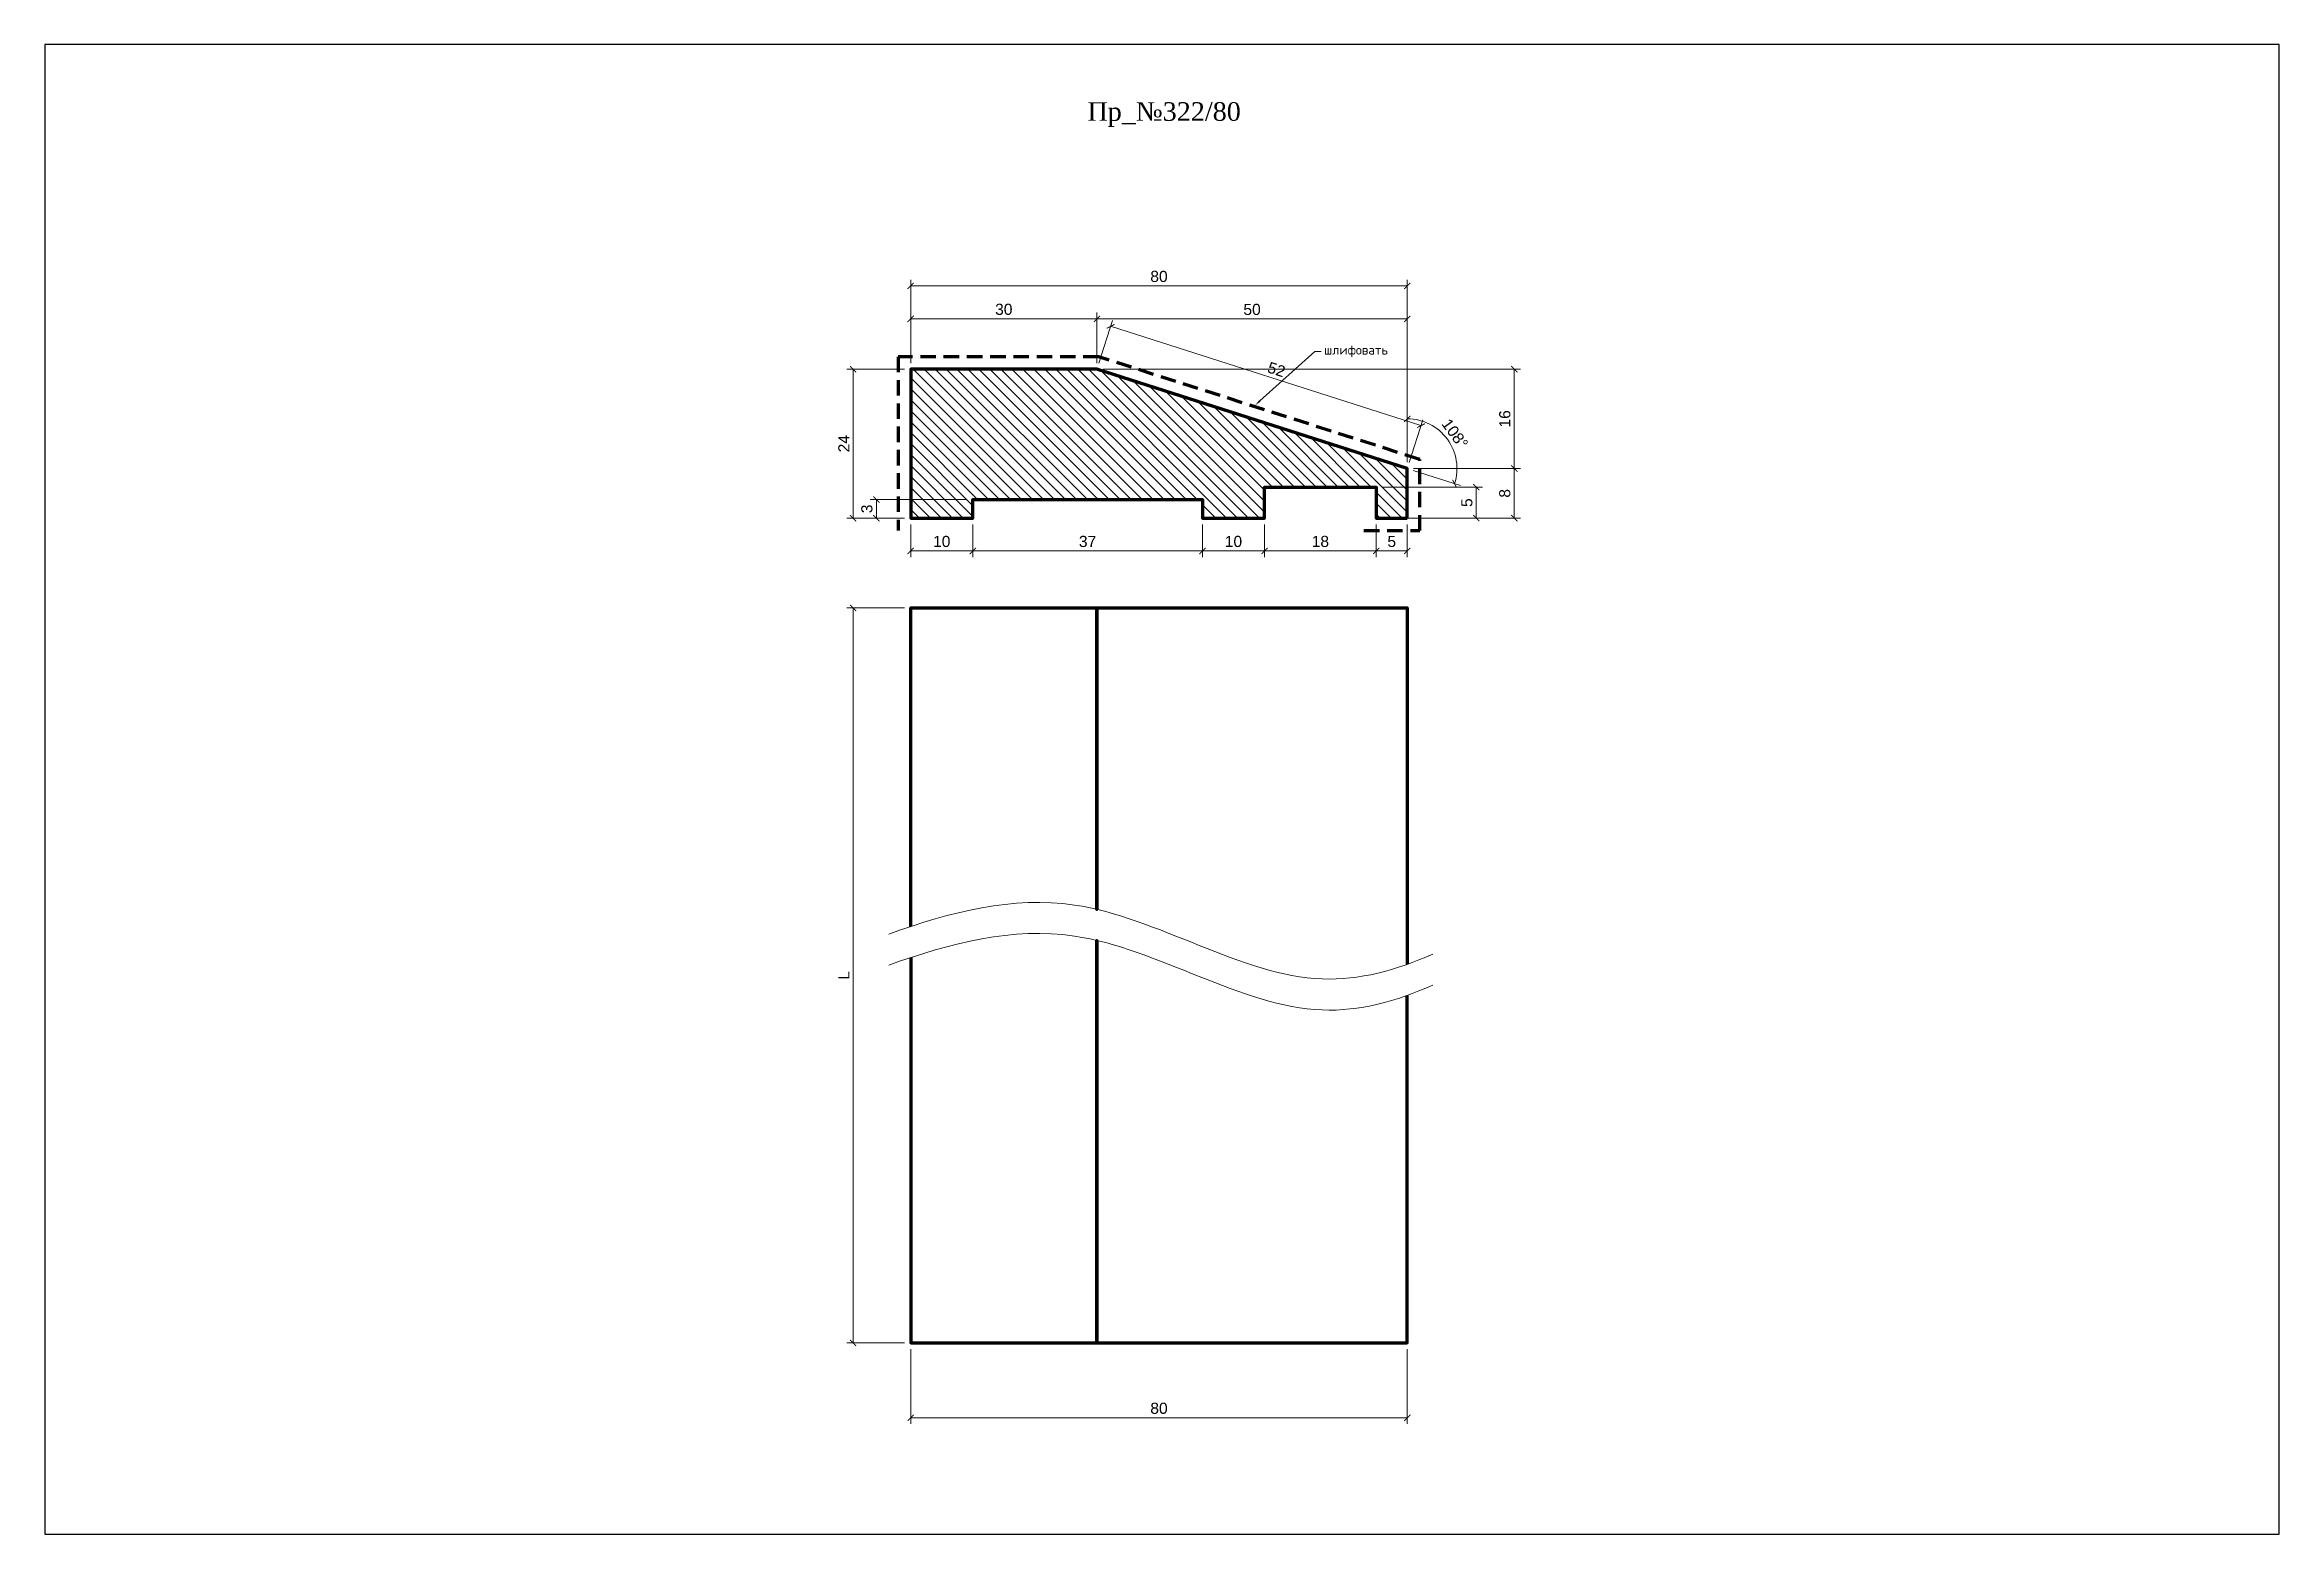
# Model space of a CAD drawing. Header units: millimetres. Extents: x -16 to 344, y -6754 to -6514.
import ezdxf
from ezdxf import colors
from ezdxf.entities.mleader import LeaderData, LeaderLine
from ezdxf.math import Vec2, Vec3

# ---------------------------------------------------------------- set-up
doc = ezdxf.new("R2010")
doc.units = ezdxf.units.MM
doc.linetypes.add('HIDDEN', pattern=[0.375, 0.25, -0.125])
doc.layers.add('Outside panel', color=7, linetype='Continuous', lineweight=18, true_color=0x7f5e57)
for name, color, linetype, lineweight in [('линия 15', 7, 'Continuous', 15), ('линия 50', 1, 'Continuous', 100), ('служебный слой РАЗМЕРЫ', 7, 'Continuous', 9), ('служебный слой ШТРИХОВКА', 4, 'Continuous', 5)]:
    doc.layers.add(name, color=color, linetype=linetype, lineweight=lineweight)
doc.layers.add('размеры в модели', color=7, linetype='Continuous')
doc.styles.add('ELECT', font='times.ttf')
doc.styles.get("Standard").update_dxf_attribs({"font": 'arial.ttf'})
doc.styles.add('ЕСКД профили текст', font='isocpeur.ttf')
doc.dimstyles.new('M_1', dxfattribs={"dimtxt": 1.8, "dimasz": 1, "dimexe": 1, "dimexo": 1, "dimgap": 0.6, "dimtad": 1, "dimdec": 0, "dimdsep": 46, "dimtxsty": 'Standard', "dimblk": 'ARCHTICK', "dimcen": -5, "dimclrd": 7, "dimclre": 7, "dimclrt": 7, "dimadec": 0, "dimazin": 0, "dimtfac": 1, "dimtdec": 0, "dimtmove": 0, "dimatfit": 3, "dimfxl": 1, "dimtolj": 1, "dimtzin": 0, "dimlwd": 5, "dimlwe": 5, "dimarcsym": 0})

# ---------------------------------------------------------------- blocks, each defined once
blk = doc.blocks.new('_ArchTick')
at = {"color": 0, "linetype": 'ByBlock', "const_width": 0.15}
blk.add_lwpolyline([(-0.5, -0.5), (0.5, 0.5)], dxfattribs=at)
blk = doc.blocks.new('*D18')
at = {"layer": 'Defpoints', "color": 0, "ltscale": 1000, "transparency": 16777216}
for p in [(153.77, -6566.69), (205.98, -6575.78), (203.77, -6582.69)]:
    blk.add_point(p, dxfattribs=at)
at = {"layer": 'линия 15', "color": 7, "lineweight": 5, "ltscale": 1000, "transparency": 16777216}
for p, q in [((154.07, -6565.73), (156.28, -6558.83)), ((155.98, -6559.78), (205.98, -6575.78)), ((204.07, -6581.73), (206.28, -6574.83))]:
    blk.add_line(p, q, dxfattribs=at)
for p, rotation in [((155.98, -6559.78), 162.255328374943), ((205.98, -6575.78), 342.255328374943)]:
    blk.add_blockref('_ArchTick', p, dxfattribs=dict(at, rotation=rotation))
at = {"layer": 'линия 15', "color": 7, "ltscale": 1000, "transparency": 16777216, "insert": (182.7, -6566.74), "char_height": 1.8, "attachment_point": 5, "rotation": 342.2553}
blk.add_mtext('\\A1;52', dxfattribs=at)
blk = doc.blocks.new('*D17')
at = {"layer": 'Defpoints', "color": 0, "ltscale": 1000, "transparency": 16777216}
for p in [(153.77, -6566.69), (211.36, -6580.19), (203.77, -6582.69), (203.77, -6582.69), (203.77, -6590.69)]:
    blk.add_point(p, dxfattribs=at)
at = {"layer": 'размеры в модели', "color": 7, "lineweight": 5, "ltscale": 1000, "transparency": 16777216}
for p, q in [((203.77, -6581.69), (203.77, -6573.69)), ((204.72, -6582.99), (212.33, -6585.43))]:
    blk.add_line(p, q, dxfattribs=at)
blk.add_arc((203.77, -6582.69), 8, 342.2553, 90, dxfattribs=at)
for p, rotation in [((203.77, -6574.69), 180.0000000000029), ((211.38, -6585.12), 252.2553283749436)]:
    blk.add_blockref('_ArchTick', p, dxfattribs=dict(at, rotation=rotation))
at = {"layer": 'размеры в модели', "color": 7, "ltscale": 1000, "transparency": 16777216, "insert": (211.45, -6577.08), "char_height": 1.8, "attachment_point": 5, "rotation": 306.1277}
blk.add_mtext('\\A1;108°', dxfattribs=at)
blk = doc.blocks.new('*D16')
at = {"layer": 'Defpoints', "color": 0, "ltscale": 1000, "transparency": 16777216}
for p in [(203.77, -6582.69), (203.77, -6590.69), (221.01, -6590.69)]:
    blk.add_point(p, dxfattribs=at)
at = {"layer": 'размеры в модели', "color": 7, "lineweight": 5, "ltscale": 1000, "transparency": 16777216}
for p, q in [((204.77, -6582.69), (222.01, -6582.69)), ((221.01, -6582.69), (221.01, -6590.69)), ((204.77, -6590.69), (222.01, -6590.69))]:
    blk.add_line(p, q, dxfattribs=at)
for p, rotation in [((221.01, -6582.69), 90), ((221.01, -6590.69), 270)]:
    blk.add_blockref('_ArchTick', p, dxfattribs=dict(at, rotation=rotation))
at = {"layer": 'размеры в модели', "color": 7, "ltscale": 1000, "transparency": 16777216, "insert": (219.49, -6586.69), "char_height": 1.8, "attachment_point": 5, "rotation": 90}
blk.add_mtext('\\A1;8', dxfattribs=at)
blk = doc.blocks.new('*D15')
at = {"layer": 'Defpoints', "color": 0, "ltscale": 1000, "transparency": 16777216}
for p in [(153.77, -6566.69), (203.77, -6582.69), (221.01, -6582.69)]:
    blk.add_point(p, dxfattribs=at)
at = {"layer": 'размеры в модели', "color": 7, "lineweight": 5, "ltscale": 1000, "transparency": 16777216}
for p, q in [((154.77, -6566.69), (222.01, -6566.69)), ((221.01, -6566.69), (221.01, -6582.69)), ((204.77, -6582.69), (222.01, -6582.69))]:
    blk.add_line(p, q, dxfattribs=at)
for p, rotation in [((221.01, -6566.69), 90), ((221.01, -6582.69), 270)]:
    blk.add_blockref('_ArchTick', p, dxfattribs=dict(at, rotation=rotation))
at = {"layer": 'размеры в модели', "color": 7, "ltscale": 1000, "transparency": 16777216, "insert": (219.49, -6574.69), "char_height": 1.8, "attachment_point": 5, "rotation": 90}
blk.add_mtext('\\A1;16', dxfattribs=at)
blk = doc.blocks.new('*D13')
at = {"layer": 'Defpoints', "color": 0, "ltscale": 1000, "transparency": 16777216}
for p in [(153.77, -6558.57), (123.77, -6566.69), (153.77, -6566.69)]:
    blk.add_point(p, dxfattribs=at)
at = {"layer": 'размеры в модели', "color": 7, "lineweight": 5, "ltscale": 1000, "transparency": 16777216}
for p, q in [((123.77, -6565.69), (123.77, -6557.57)), ((123.77, -6558.57), (153.77, -6558.57)), ((153.77, -6565.69), (153.77, -6557.57))]:
    blk.add_line(p, q, dxfattribs=at)
at = {"layer": 'размеры в модели', "color": 7, "lineweight": 5, "ltscale": 1000, "transparency": 16777216, "rotation": 180}
blk.add_blockref('_ArchTick', (123.77, -6558.57), dxfattribs=at)
at = {"layer": 'размеры в модели', "color": 7, "lineweight": 5, "ltscale": 1000, "transparency": 16777216}
blk.add_blockref('_ArchTick', (153.77, -6558.57), dxfattribs=at)
at = {"layer": 'размеры в модели', "color": 7, "ltscale": 1000, "transparency": 16777216, "insert": (138.77, -6557.05), "char_height": 1.8, "attachment_point": 5}
blk.add_mtext('\\A1;30', dxfattribs=at)
blk = doc.blocks.new('*D12')
at = {"layer": 'Defpoints', "color": 0, "ltscale": 1000, "transparency": 16777216}
for p in [(133.77, -6587.69), (118.24, -6590.69), (123.77, -6590.69)]:
    blk.add_point(p, dxfattribs=at)
at = {"layer": 'размеры в модели', "color": 7, "lineweight": 5, "ltscale": 1000, "transparency": 16777216}
for p, q in [((132.77, -6587.69), (117.24, -6587.69)), ((118.24, -6587.69), (118.24, -6590.69)), ((122.77, -6590.69), (117.24, -6590.69))]:
    blk.add_line(p, q, dxfattribs=at)
for p, rotation in [((118.24, -6587.69), 90), ((118.24, -6590.69), 270)]:
    blk.add_blockref('_ArchTick', p, dxfattribs=dict(at, rotation=rotation))
at = {"layer": 'размеры в модели', "color": 7, "ltscale": 1000, "transparency": 16777216, "insert": (116.72, -6589.19), "char_height": 1.8, "attachment_point": 5, "rotation": 90}
blk.add_mtext('\\A1;3', dxfattribs=at)
blk = doc.blocks.new('*D11')
at = {"layer": 'Defpoints', "color": 0, "ltscale": 1000, "transparency": 16777216}
for p in [(170.77, -6590.69), (180.77, -6590.69), (180.77, -6595.97)]:
    blk.add_point(p, dxfattribs=at)
at = {"layer": 'размеры в модели', "color": 7, "lineweight": 5, "ltscale": 1000, "transparency": 16777216}
for p, q in [((170.77, -6591.69), (170.77, -6596.97)), ((180.77, -6591.69), (180.77, -6596.97)), ((170.77, -6595.97), (180.77, -6595.97))]:
    blk.add_line(p, q, dxfattribs=at)
at = {"layer": 'размеры в модели', "color": 7, "lineweight": 5, "ltscale": 1000, "transparency": 16777216, "rotation": 180}
blk.add_blockref('_ArchTick', (170.77, -6595.97), dxfattribs=at)
at = {"layer": 'размеры в модели', "color": 7, "lineweight": 5, "ltscale": 1000, "transparency": 16777216}
blk.add_blockref('_ArchTick', (180.77, -6595.97), dxfattribs=at)
at = {"layer": 'размеры в модели', "color": 7, "ltscale": 1000, "transparency": 16777216, "insert": (175.77, -6594.45), "char_height": 1.8, "attachment_point": 5}
blk.add_mtext('\\A1;10', dxfattribs=at)
blk = doc.blocks.new('*D10')
at = {"layer": 'Defpoints', "color": 0, "ltscale": 1000, "transparency": 16777216}
for p in [(123.77, -6590.69), (133.77, -6590.69), (123.77, -6595.97)]:
    blk.add_point(p, dxfattribs=at)
at = {"layer": 'размеры в модели', "color": 7, "lineweight": 5, "ltscale": 1000, "transparency": 16777216}
for p, q in [((123.77, -6591.69), (123.77, -6596.97)), ((133.77, -6591.69), (133.77, -6596.97)), ((133.77, -6595.97), (123.77, -6595.97))]:
    blk.add_line(p, q, dxfattribs=at)
at = {"layer": 'размеры в модели', "color": 7, "lineweight": 5, "ltscale": 1000, "transparency": 16777216, "rotation": 180}
blk.add_blockref('_ArchTick', (123.77, -6595.97), dxfattribs=at)
at = {"layer": 'размеры в модели', "color": 7, "lineweight": 5, "ltscale": 1000, "transparency": 16777216}
blk.add_blockref('_ArchTick', (133.77, -6595.97), dxfattribs=at)
at = {"layer": 'размеры в модели', "color": 7, "ltscale": 1000, "transparency": 16777216, "insert": (128.77, -6594.45), "char_height": 1.8, "attachment_point": 5}
blk.add_mtext('\\A1;10', dxfattribs=at)
blk = doc.blocks.new('*D9')
at = {"layer": 'Defpoints', "color": 0, "ltscale": 1000, "transparency": 16777216}
for p in [(198.77, -6585.69), (198.77, -6590.69), (214.88, -6590.69)]:
    blk.add_point(p, dxfattribs=at)
at = {"layer": 'размеры в модели', "color": 7, "lineweight": 5, "ltscale": 1000, "transparency": 16777216}
for p, q in [((199.77, -6585.69), (215.88, -6585.69)), ((214.88, -6585.69), (214.88, -6590.69)), ((199.77, -6590.69), (215.88, -6590.69))]:
    blk.add_line(p, q, dxfattribs=at)
for p, rotation in [((214.88, -6585.69), 90), ((214.88, -6590.69), 270)]:
    blk.add_blockref('_ArchTick', p, dxfattribs=dict(at, rotation=rotation))
at = {"layer": 'размеры в модели', "color": 7, "ltscale": 1000, "transparency": 16777216, "insert": (213.37, -6588.19), "char_height": 1.8, "attachment_point": 5, "rotation": 90}
blk.add_mtext('\\A1;5', dxfattribs=at)
blk = doc.blocks.new('*D8')
at = {"layer": 'Defpoints', "color": 0, "ltscale": 1000, "transparency": 16777216}
for p in [(198.77, -6590.69), (203.77, -6590.69), (198.77, -6595.97)]:
    blk.add_point(p, dxfattribs=at)
at = {"layer": 'размеры в модели', "color": 7, "lineweight": 5, "ltscale": 1000, "transparency": 16777216}
for p, q in [((198.77, -6591.69), (198.77, -6596.97)), ((203.77, -6591.69), (203.77, -6596.97)), ((203.77, -6595.97), (198.77, -6595.97))]:
    blk.add_line(p, q, dxfattribs=at)
at = {"layer": 'размеры в модели', "color": 7, "lineweight": 5, "ltscale": 1000, "transparency": 16777216, "rotation": 180}
blk.add_blockref('_ArchTick', (198.77, -6595.97), dxfattribs=at)
at = {"layer": 'размеры в модели', "color": 7, "lineweight": 5, "ltscale": 1000, "transparency": 16777216}
blk.add_blockref('_ArchTick', (203.77, -6595.97), dxfattribs=at)
at = {"layer": 'размеры в модели', "color": 7, "ltscale": 1000, "transparency": 16777216, "insert": (201.27, -6594.45), "char_height": 1.8, "attachment_point": 5}
blk.add_mtext('\\A1;5', dxfattribs=at)
blk = doc.blocks.new('*D7')
at = {"layer": 'Defpoints', "color": 0, "ltscale": 1000, "transparency": 16777216}
for p in [(203.77, -6553.27), (123.77, -6566.69), (203.77, -6582.69)]:
    blk.add_point(p, dxfattribs=at)
at = {"layer": 'размеры в модели', "color": 7, "lineweight": 5, "ltscale": 1000, "transparency": 16777216}
for p, q in [((123.77, -6565.69), (123.77, -6552.27)), ((123.77, -6553.27), (203.77, -6553.27)), ((203.77, -6581.69), (203.77, -6552.27))]:
    blk.add_line(p, q, dxfattribs=at)
at = {"layer": 'размеры в модели', "color": 7, "lineweight": 5, "ltscale": 1000, "transparency": 16777216, "rotation": 180}
blk.add_blockref('_ArchTick', (123.77, -6553.27), dxfattribs=at)
at = {"layer": 'размеры в модели', "color": 7, "lineweight": 5, "ltscale": 1000, "transparency": 16777216}
blk.add_blockref('_ArchTick', (203.77, -6553.27), dxfattribs=at)
at = {"layer": 'размеры в модели', "color": 7, "ltscale": 1000, "transparency": 16777216, "insert": (163.77, -6551.75), "char_height": 1.8, "attachment_point": 5}
blk.add_mtext('\\A1;80', dxfattribs=at)
blk = doc.blocks.new('*D6')
at = {"layer": 'Defpoints', "color": 0, "ltscale": 1000, "transparency": 16777216}
for p in [(133.77, -6590.69), (170.77, -6590.69), (170.77, -6595.97)]:
    blk.add_point(p, dxfattribs=at)
at = {"layer": 'размеры в модели', "color": 7, "lineweight": 5, "ltscale": 1000, "transparency": 16777216}
for p, q in [((133.77, -6591.69), (133.77, -6596.97)), ((170.77, -6591.69), (170.77, -6596.97)), ((133.77, -6595.97), (170.77, -6595.97))]:
    blk.add_line(p, q, dxfattribs=at)
at = {"layer": 'размеры в модели', "color": 7, "lineweight": 5, "ltscale": 1000, "transparency": 16777216, "rotation": 180}
blk.add_blockref('_ArchTick', (133.77, -6595.97), dxfattribs=at)
at = {"layer": 'размеры в модели', "color": 7, "lineweight": 5, "ltscale": 1000, "transparency": 16777216}
blk.add_blockref('_ArchTick', (170.77, -6595.97), dxfattribs=at)
at = {"layer": 'размеры в модели', "color": 7, "ltscale": 1000, "transparency": 16777216, "insert": (152.27, -6594.45), "char_height": 1.8, "attachment_point": 5}
blk.add_mtext('\\A1;37', dxfattribs=at)
blk = doc.blocks.new('*D4')
at = {"layer": 'Defpoints', "color": 0, "ltscale": 1000, "transparency": 16777216}
for p in [(180.77, -6590.69), (198.77, -6590.69), (198.77, -6595.97)]:
    blk.add_point(p, dxfattribs=at)
at = {"layer": 'размеры в модели', "color": 7, "lineweight": 5, "ltscale": 1000, "transparency": 16777216}
for p, q in [((180.77, -6591.69), (180.77, -6596.97)), ((198.77, -6591.69), (198.77, -6596.97)), ((180.77, -6595.97), (198.77, -6595.97))]:
    blk.add_line(p, q, dxfattribs=at)
at = {"layer": 'размеры в модели', "color": 7, "lineweight": 5, "ltscale": 1000, "transparency": 16777216, "rotation": 180}
blk.add_blockref('_ArchTick', (180.77, -6595.97), dxfattribs=at)
at = {"layer": 'размеры в модели', "color": 7, "lineweight": 5, "ltscale": 1000, "transparency": 16777216}
blk.add_blockref('_ArchTick', (198.77, -6595.97), dxfattribs=at)
at = {"layer": 'размеры в модели', "color": 7, "ltscale": 1000, "transparency": 16777216, "insert": (189.77, -6594.45), "char_height": 1.8, "attachment_point": 5}
blk.add_mtext('\\A1;18', dxfattribs=at)
blk = doc.blocks.new('*D3')
at = {"layer": 'Defpoints', "color": 0, "ltscale": 1000, "transparency": 16777216}
for p in [(123.77, -6723.56), (203.77, -6723.56), (203.77, -6735.63)]:
    blk.add_point(p, dxfattribs=at)
at = {"layer": 'размеры в модели', "color": 7, "lineweight": 5, "ltscale": 1000, "transparency": 16777216}
for p, q in [((123.77, -6724.56), (123.77, -6736.63)), ((203.77, -6724.56), (203.77, -6736.63)), ((123.77, -6735.63), (203.77, -6735.63))]:
    blk.add_line(p, q, dxfattribs=at)
at = {"layer": 'размеры в модели', "color": 7, "lineweight": 5, "ltscale": 1000, "transparency": 16777216, "rotation": 180}
blk.add_blockref('_ArchTick', (123.77, -6735.63), dxfattribs=at)
at = {"layer": 'размеры в модели', "color": 7, "lineweight": 5, "ltscale": 1000, "transparency": 16777216}
blk.add_blockref('_ArchTick', (203.77, -6735.63), dxfattribs=at)
at = {"layer": 'размеры в модели', "color": 7, "ltscale": 1000, "transparency": 16777216, "insert": (163.77, -6734.11), "char_height": 1.8, "attachment_point": 5}
blk.add_mtext('\\A1;80', dxfattribs=at)
blk = doc.blocks.new('*D2')
at = {"layer": 'Defpoints', "color": 0, "ltscale": 1000, "transparency": 16777216}
for p in [(123.77, -6605.15), (114.5, -6723.56), (123.77, -6723.56)]:
    blk.add_point(p, dxfattribs=at)
at = {"layer": 'размеры в модели', "color": 7, "lineweight": 5, "ltscale": 1000, "transparency": 16777216}
for p, q in [((122.77, -6605.15), (113.5, -6605.15)), ((114.5, -6605.15), (114.5, -6723.56)), ((122.77, -6723.56), (113.5, -6723.56))]:
    blk.add_line(p, q, dxfattribs=at)
for p, rotation in [((114.5, -6605.15), 90), ((114.5, -6723.56), 270)]:
    blk.add_blockref('_ArchTick', p, dxfattribs=dict(at, rotation=rotation))
at = {"layer": 'размеры в модели', "color": 7, "ltscale": 1000, "transparency": 16777216, "insert": (113, -6664.35), "char_height": 1.8, "attachment_point": 5, "rotation": 90}
blk.add_mtext('\\A1;L', dxfattribs=at)

msp = doc.modelspace()

# ---------------------------------------------------------------- hatches: boundary and pattern name
at = {"layer": 'Outside panel', "ltscale": 1000}
h = msp.add_hatch(dxfattribs=at)
h.set_pattern_fill('ANSI31', color=256, scale=10, angle=90)
h.set_pattern_definition([(135, (-310253.4082, 87802.1266), (-0.8838834765, -0.8838834765), [])])
h.paths.add_polyline_path([(203.77, -6590.69), (203.77, -6582.69), (153.77, -6566.69), (123.77, -6566.69), (123.77, -6590.69), (133.77, -6590.69), (133.77, -6587.69), (170.77, -6587.69), (170.77, -6590.69), (180.77, -6590.69), (180.77, -6585.69), (198.77, -6585.69), (198.77, -6590.69)])

# ---------------------------------------------------------------- linework, layer by layer
at = {"color": 6, "ltscale": 1000}
msp.add_lwpolyline([(-15.74, -6754.4), (344.26, -6754.4), (344.26, -6514.4), (-15.74, -6514.4)], close=True, dxfattribs=at)
at = {"layer": 'линия 50', "color": 1, "linetype": 'HIDDEN', "ltscale": 10, "true_color": 0xff0909}
msp.add_lwpolyline([(196.77, -6592.69), (205.77, -6592.69), (205.77, -6581.23), (154.08, -6564.69), (121.77, -6564.69), (121.77, -6592.69)], dxfattribs=at)
at = {"layer": 'линия 50', "color": 7}
for points in [[(203.77, -6590.69), (203.77, -6582.69), (153.77, -6566.69), (123.77, -6566.69), (123.77, -6590.69), (133.77, -6590.69), (133.77, -6587.69), (170.77, -6587.69), (170.77, -6590.69), (180.77, -6590.69), (180.77, -6585.69), (198.77, -6585.69), (198.77, -6590.69), (203.77, -6590.69)], [(123.77, -6656.47), (123.77, -6605.15), (153.77, -6605.15), (153.77, -6653.72), (153.77, -6605.15), (203.77, -6605.15), (203.77, -6662.57)], [(123.77, -6661.47), (123.77, -6723.56), (153.77, -6723.56), (153.77, -6658.72), (153.77, -6723.56), (203.77, -6723.56), (203.77, -6667.57)]]:
    msp.add_lwpolyline(points, dxfattribs=at)
at = {"layer": 'служебный слой ШТРИХОВКА', "color": 7, "lineweight": 15}
for points in [[(120.24, -6657.69), (130.24, -6654.11), (153.82, -6648.09), (183.12, -6668.73), (201.98, -6663.53), (207.87, -6660.92)], [(120.24, -6662.69), (130.24, -6659.11), (153.82, -6653.09), (183.12, -6673.73), (201.98, -6668.53), (207.87, -6665.92)]]:
    msp.add_open_spline(points, degree=3, knots=[10.452953, 10.452953, 10.452953, 10.452953, 41.05326, 82.731746, 101.814574, 101.814574, 101.814574, 101.814574], dxfattribs=at)

# ---------------------------------------------------------------- texts
at = {"color": 7, "ltscale": 1000, "style": 'ELECT'}
msp.add_text('Пр_№322/80', height=3, dxfattribs=at).set_placement((152.24, -6526.67))

# ---------------------------------------------------------------- dimensions: what is measured, and where the dimension line sits
at = {"layer": 'линия 15', "color": 7, "ltscale": 1000}
dim = msp.add_linear_dim(base=(205.98, -6575.78), p1=(153.77, -6566.69), p2=(203.77, -6582.69), angle=342.2553, dimstyle='M_1', dxfattribs=at)
dim.commit()
dim.dimension.update_dxf_attribs({"geometry": '*D18', "text_midpoint": (182.24, -6568.18), "dimtype": 129})
at = {"layer": 'размеры в модели', "color": 5, "ltscale": 1000}
for base, p1, p2, picture, middle in [((203.77, -6553.27), (123.77, -6566.69), (203.77, -6582.69), '*D7', (163.77, -6551.75)), ((153.77, -6558.57), (123.77, -6566.69), (153.77, -6566.69), '*D13', (138.77, -6557.05)), ((170.77, -6595.97), (133.77, -6590.69), (170.77, -6590.69), '*D6', (152.27, -6594.45)), ((180.77, -6595.97), (170.77, -6590.69), (180.77, -6590.69), '*D11', (175.77, -6594.45)), ((198.77, -6595.97), (180.77, -6590.69), (198.77, -6590.69), '*D4', (189.77, -6594.45)), ((203.77, -6735.63), (123.77, -6723.56), (203.77, -6723.56), '*D3', (163.77, -6734.11))]:
    dim = msp.add_linear_dim(base=base, p1=p1, p2=p2, dimstyle='M_1', dxfattribs=at)
    dim.commit()
    dim.dimension.update_dxf_attribs({"geometry": picture, "text_midpoint": middle})
msp.add_linear_dim(base=(203.77, -6558.57), p1=(153.77, -6566.69), p2=(203.77, -6582.69), dimstyle='M_1', dxfattribs=at).render()
msp.add_linear_dim(base=(114.5, -6566.69), p1=(123.77, -6590.69), p2=(123.77, -6566.69), angle=90, dimstyle='M_1', dxfattribs=at).render()
for base, p1, p2, angle, picture, middle in [((221.01, -6582.69), (153.77, -6566.69), (203.77, -6582.69), 90, '*D15', (219.49, -6574.69)), ((221.01, -6590.69), (203.77, -6582.69), (203.77, -6590.69), 90, '*D16', (219.49, -6586.69)), ((118.24, -6590.69), (133.77, -6587.69), (123.77, -6590.69), 90, '*D12', (116.72, -6589.19)), ((214.88, -6590.69), (198.77, -6585.69), (198.77, -6590.69), 90, '*D9', (213.37, -6588.19)), ((123.77, -6595.97), (133.77, -6590.69), (123.77, -6590.69), 180, '*D10', (128.77, -6594.45)), ((198.77, -6595.97), (203.77, -6590.69), (198.77, -6590.69), 180, '*D8', (201.27, -6594.45))]:
    dim = msp.add_linear_dim(base=base, p1=p1, p2=p2, angle=angle, dimstyle='M_1', dxfattribs=at)
    dim.commit()
    dim.dimension.update_dxf_attribs({"geometry": picture, "text_midpoint": middle})
dim = msp.add_angular_dim_2l(base=(211.36, -6580.19), line1=((203.77, -6582.69), (153.77, -6566.69)), line2=((203.77, -6590.69), (203.77, -6582.69)), dimstyle='M_1', dxfattribs=at)
dim.commit()
dim.dimension.update_dxf_attribs({"geometry": '*D17', "text_midpoint": (211.45, -6577.08)})
dim = msp.add_linear_dim(base=(114.5, -6723.56), p1=(123.77, -6605.15), p2=(123.77, -6723.56), angle=90, text='L', dimstyle='M_1', dxfattribs=at)
dim.commit()
dim.dimension.update_dxf_attribs({"geometry": '*D2', "text_midpoint": (113, -6664.35)})

# ---------------------------------------------------------------- leaders
at = {"layer": 'служебный слой РАЗМЕРЫ'}
ml = msp.add_multileader_mtext('Standard', dxfattribs=at)
ml.set_content('\\A1;шлифовать', color=256, style='ЕСКД профили текст')
ml.set_leader_properties(color=256, linetype='ByLayer', lineweight=-1)
ml.build(insert=Vec2(0, 0))
ml.multileader.update_dxf_attribs({"dogleg_length": 1, "arrow_head_size": 1})
ctx = ml.context
ctx.base_point, ctx.char_height, ctx.arrow_head_size, ctx.landing_gap_size, ctx.plane_origin = Vec3(189.88, -6563.81), 1.5, 1, 0.5, Vec3(203.35, -6537.64)
notes = []
notes.append((ctx, [(1, (1, 1, 0), (188.88, -6563.81), (1, 0), 1, [(0, [(179.28, -6572.47)], 0, [])])]))
ctx.mtext.insert, ctx.mtext.flow_direction = Vec3(190.38, -6562.83), 5
for ctx, leaders in notes:
    for number, flags, end, landing, length, lines in leaders:
        leader = LeaderData()
        leader.index, (leader.has_last_leader_line, leader.has_dogleg_vector, leader.attachment_direction) = number, flags
        leader.last_leader_point, leader.dogleg_vector, leader.dogleg_length = Vec3(end), Vec3(landing), length
        for number, points, colour, breaks in lines:
            line = LeaderLine()
            line.index, line.vertices, line.color, line.breaks = number, Vec3.list(points), colors.encode_raw_color(colour), breaks
            leader.lines.append(line)
        ctx.leaders.append(leader)

doc.saveas('drawing.dxf')
